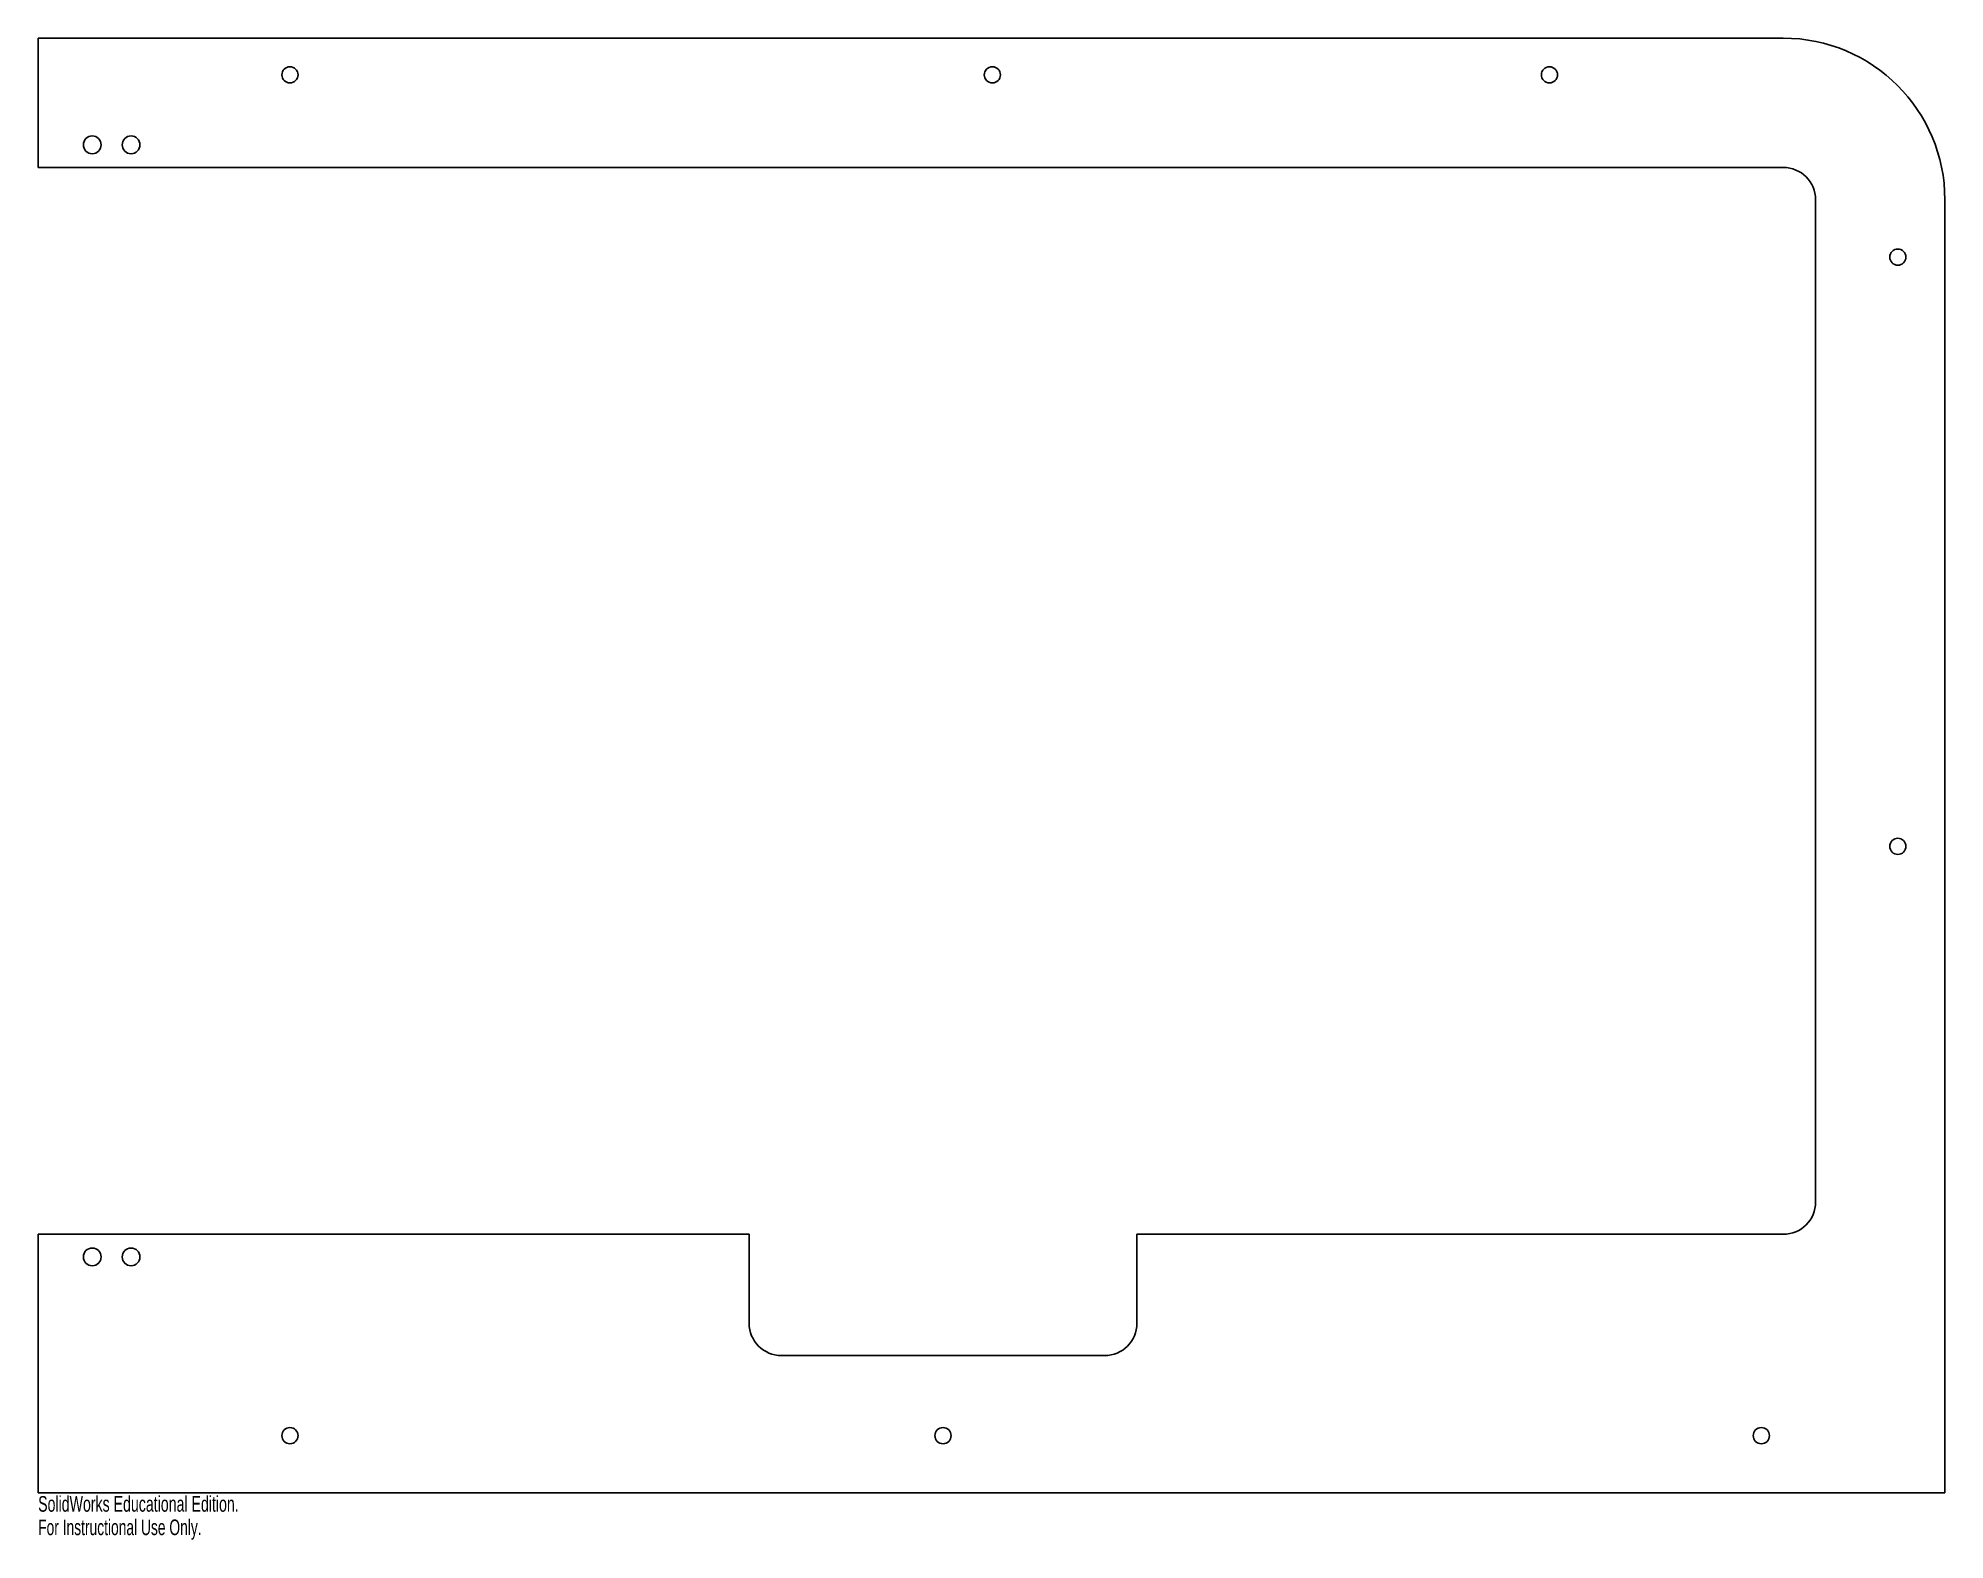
# Model space of a CAD drawing. Extents: x -27 to 32, y -1.5 to 45.
import ezdxf
from ezdxf.enums import TextEntityAlignment as Align

# ---------------------------------------------------------------- set-up
doc = ezdxf.new("R2010")
doc.units = 0
doc.layers.get('0').update_dxf_attribs({"linetype": 'CONTINUOUS'})

msp = doc.modelspace()

# ---------------------------------------------------------------- linework, layer by layer
at = {"color": 7, "linetype": 'CONTINUOUS'}
for p, q in [((-27, 45), (27, 45)), ((-27, 45), (-27, 41)), ((-27, 41), (27, 41)), ((28, 40), (28, 9)), ((32, 40), (32, 0)), ((-5, 8), (-27, 8)), ((-27, 8), (-27, 0)), ((-5, 5.25), (-5, 8)), ((7, 8), (7, 5.25)), ((27, 8), (7, 8)), ((6, 4.25), (-4, 4.25)), ((-27, 0), (32, 0))]:
    msp.add_line(p, q, dxfattribs=at)
for centre, radius in [((-19.208, 43.865), 0.25), ((2.527, 43.865), 0.25), ((19.764, 43.865), 0.25), ((-25.325, 41.7), 0.275), ((-24.125, 41.7), 0.275), ((30.545, 38.227), 0.25), ((30.545, 20), 0.25), ((-25.325, 7.3), 0.275), ((-24.125, 7.3), 0.275), ((-19.208, 1.772), 0.25), ((1, 1.772), 0.25), ((26.32, 1.772), 0.25)]:
    msp.add_circle(centre, radius, dxfattribs=at)
for centre, radius, start, end in [((27, 40), 5, 0, 90), ((27, 40), 1, 0, 90), ((27, 9), 1, 270, 0), ((-4, 5.25), 1, 180, 270), ((6, 5.25), 1, 270, 0)]:
    msp.add_arc(centre, radius, start, end, dxfattribs=at)

# ---------------------------------------------------------------- texts
for s, width, p in [('SolidWorks Educational Edition.', 0.677419, (-27, -0.725)), ('For Instructional Use Only.', 0.661111, (-27, -1.45))]:
    msp.add_text(s, height=0.48336, dxfattribs=dict(at, width=width)).set_placement(p, align=Align.BOTTOM_LEFT)

doc.saveas('drawing.dxf')
